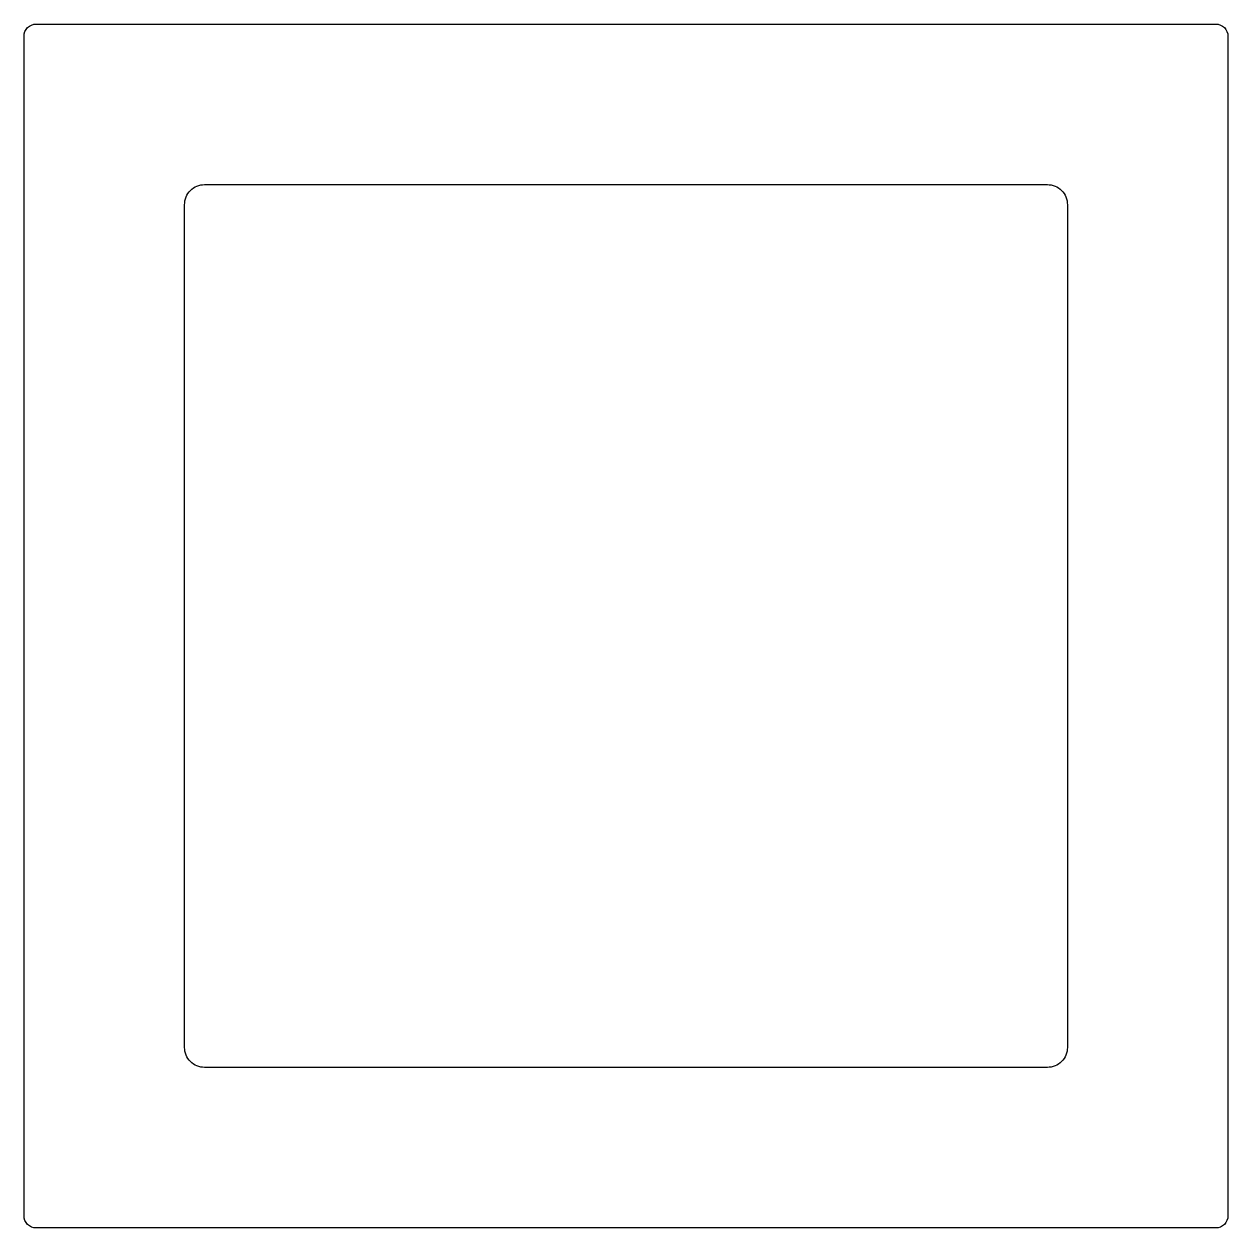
# Model space of a CAD drawing. Extents: x 654.8 to 684.8, y 445.1 to 475.1.
import ezdxf

# ---------------------------------------------------------------- set-up
doc = ezdxf.new("R2010")
doc.units = 0
doc.layers.get('0').update_dxf_attribs({"linetype": 'CONTINUOUS'})

msp = doc.modelspace()

# ---------------------------------------------------------------- linework, layer by layer
for points in [[(655.106, 445.052, -0.414214), (654.806, 445.352), (654.806, 474.752, -0.414214), (655.106, 475.052), (684.506, 475.052, -0.414214), (684.806, 474.752), (684.806, 445.352, -0.414214), (684.506, 445.052)], [(658.806, 449.552), (658.806, 470.552, -0.414214), (659.306, 471.052), (680.306, 471.052, -0.414214), (680.806, 470.552), (680.806, 449.552, -0.414214), (680.306, 449.052), (659.306, 449.052, -0.414214)]]:
    msp.add_lwpolyline(points, format="xyb", close=True)

doc.saveas('drawing.dxf')
